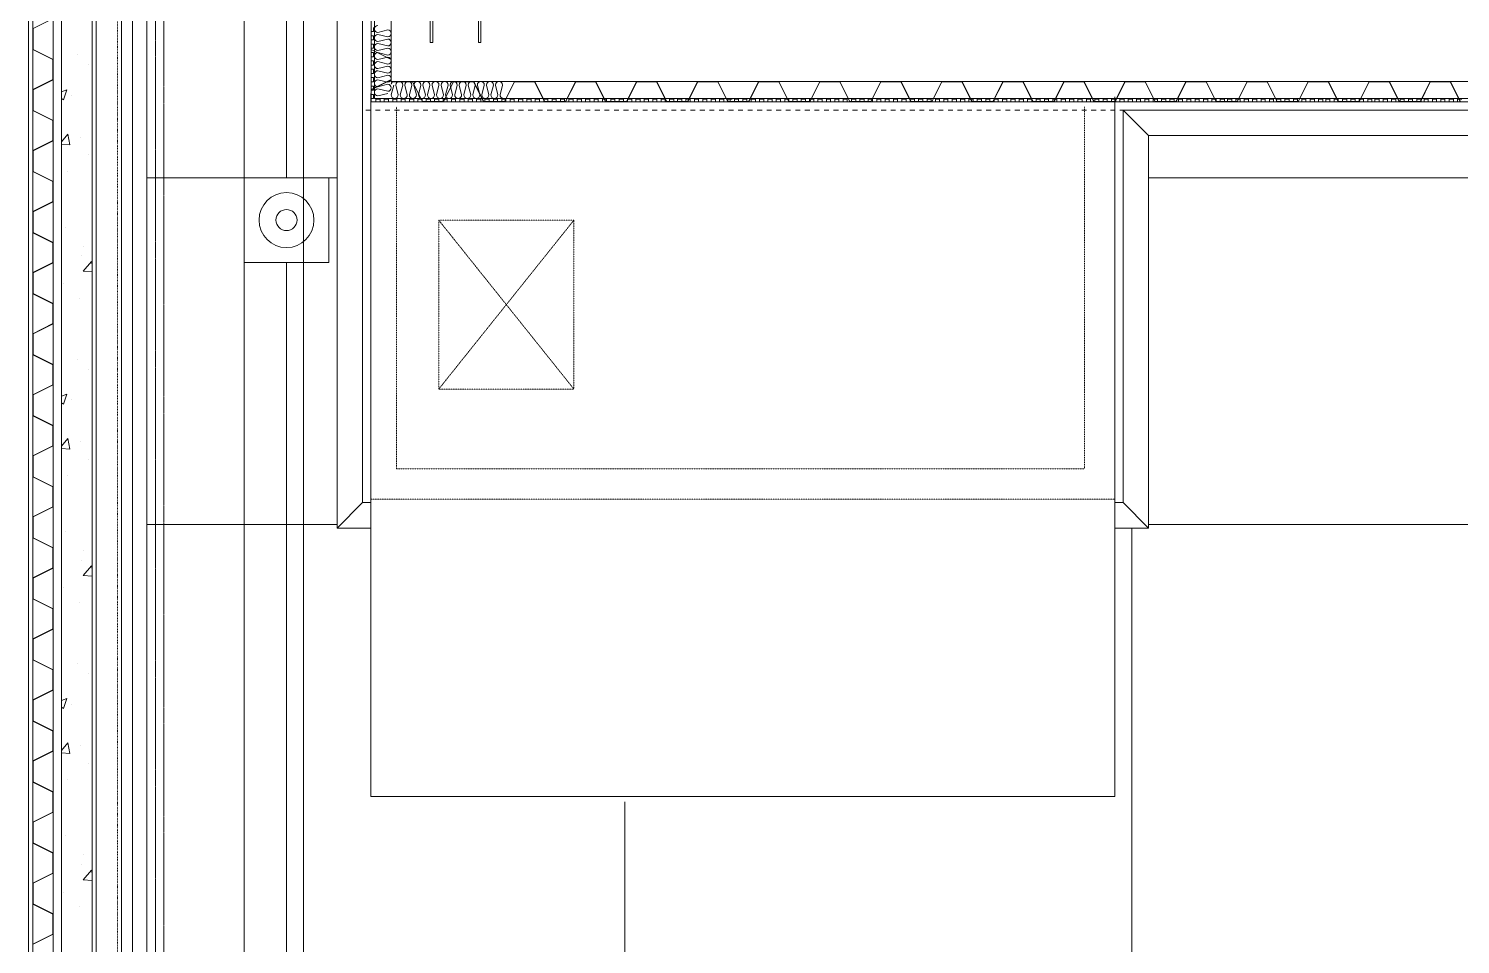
# Model space of a CAD drawing. Extents: x -32000 to 416743, y -254124 to 144214.
# Drawn here: x -525 to 7942, y 54516 to 59932 of the extents above; entities that cross this region are included whole.
import ezdxf

# ---------------------------------------------------------------- set-up
doc = ezdxf.new("R2010")
doc.units = 0
doc.header["$LTSCALE"] = 10
for name, pattern in [('H12PL4$0$JJP_三點線', [0.9, 0.3, -0.15, 0, -0.15, 0, -0.15, 0, -0.15]), ('XFM7P40ICA$0$H12PL4$0$CENTERK1', [0.0983, 0.0833, -0.005, 0.005, -0.005]), ('XFM7P40ICA$0$H12PL4$0$DOTK1', [0.01, 0.005, -0.005]), ('XFM7P40ICA$0$H12PL4$0$JJP_三點線', [0.9, 0.3, -0.15, 0, -0.15, 0, -0.15, 0, -0.15]), ('XFM7P40ICA$0$H12PL4$0$JJP_虛線(退縮線、投影線、地下室範圍、非屬本工程、圖面分區)', [0.45, 0.3, -0.15]), ('XFM7P40ICA$0$H12PL4$0$TAI_虛線', [5.644, 2.822, -2.822])]:
    doc.linetypes.add(name, pattern=pattern)
for name, color, linetype in [('H12PL4$0$A-WALL-EX', 252, 'Continuous'), ('H12PL4$0$S-GRID', 252, 'Continuous'), ('H12PL4$0$S-SLAB-SHOW', 252, 'Continuous'), ('XFM7P40ICA$0$H12PL4$0$A-CLNG', 252, 'Continuous'), ('XFM7P40ICA$0$H12PL4$0$A-WALL-EX', 252, 'Continuous'), ('XFM7P40ICA$0$H12PL4$0$Hattch', 252, 'Continuous'), ('XFM7P40ICA$0$H12PL4$0$L40_19_DRAN', 252, 'Continuous'), ('XFM7P40ICA$0$H12PL4$0$L40_19_GW', 252, 'Continuous'), ('XFM7P40ICA$0$H12PL4$0$L40_19_MEJI', 252, 'Continuous'), ('XFM7P40ICA$0$H12PL4$0$L40_19_SIAGE1', 252, 'Continuous'), ('XFM7P40ICA$0$H12PL4$0$L40_19_SIAGE2', 252, 'Continuous'), ('XFM7P40ICA$0$H12PL4$0$L40_19_SIAGE3', 252, 'Continuous'), ('XFM7P40ICA$0$H12PL4$0$L40_19_STEEL2', 252, 'Continuous'), ('XFM7P40ICA$0$H12PL4$0$L40_19_SUGATA2', 252, 'Continuous'), ('XFM7P40ICA$0$H12PL4$0$L40_19_SUGATA3', 252, 'Continuous'), ('XFM7P40ICA$0$H12PL4$0$L40_19_SUGATAD', 252, 'Continuous'), ('XFM7P40ICA$0$H12PL4$0$S-GRID', 252, 'Continuous')]:
    doc.layers.add(name, color=color, linetype=linetype)

# ---------------------------------------------------------------- blocks, each defined once
blk = doc.blocks.new('H12PL4')
at = {"layer": 'H12PL4$0$A-WALL-EX', "lineweight": 0, "flags": 128}
for points in [[(-525, -2675), (-525, 83025)], [(-500, 83000), (-500, -2650)], [(-380, -2530), (-380, 82880)], [(-330, 82830), (-330, -2480)], [(-150, -2300), (-150, 82650)], [(-125, -2275), (-125, 82625)], [(1500, 67500), (1500, 59500)], [(1620, 59620), (1620, 67380)], [(14140, 59620), (1620, 59620)], [(1500, 59500), (1620, 59500)], [(1620, 59500), (14140, 59500)]]:
    blk.add_lwpolyline(points, dxfattribs=at)
at = {"layer": 'H12PL4$0$S-GRID', "linetype": 'H12PL4$0$JJP_三點線', "lineweight": 0}
blk.add_line((0, 128250), (0, -28000), dxfattribs=at)
at = {"layer": 'H12PL4$0$S-SLAB-SHOW', "lineweight": 0}
for p, q in [((90, -2300), (90, 82649.8)), ((750, -2300), (750, 82649.8)), ((1100, -2300), (1100, 82649.8))]:
    blk.add_line(p, q, dxfattribs=at)
at = {"layer": 'H12PL4$0$S-SLAB-SHOW', "lineweight": 0, "flags": 128}
blk.add_lwpolyline([(-150, 82649.8), (-150, -2300)], dxfattribs=at)
blk = doc.blocks.new('XFM7P40ICA$0$H12PL4')
at = {"layer": 'XFM7P40ICA$0$H12PL4$0$A-CLNG', "linetype": 'XFM7P40ICA$0$H12PL4$0$TAI_虛線', "lineweight": 0, "flags": 128}
for points in [[(1450, 59450), (1450, 67550)], [(14310, 59450), (1450, 59450)]]:
    blk.add_lwpolyline(points, dxfattribs=at)
at = {"layer": 'XFM7P40ICA$0$H12PL4$0$A-WALL-EX', "lineweight": 0}
for p, q in [((90, -2300), (90, 82649.8)), ((750, -2300), (750, 82649.8)), ((1100, -2300), (1100, 82649.8))]:
    blk.add_line(p, q, dxfattribs=at)
at = {"layer": 'XFM7P40ICA$0$H12PL4$0$A-WALL-EX', "linetype": 'XFM7P40ICA$0$H12PL4$0$JJP_虛線(退縮線、投影線、地下室範圍、非屬本工程、圖面分區)', "lineweight": 0, "flags": 128}
for points in [[(-525, 83011), (-525, -2675)], [(-125, -2275), (-125, 82611.4)]]:
    blk.add_lwpolyline(points, dxfattribs=at)
at = {"layer": 'XFM7P40ICA$0$H12PL4$0$A-WALL-EX', "lineweight": 0, "flags": 128}
for points in [[(-500, 83000), (-500, -2650)], [(-380, -2530), (-380, 82880)], [(-330, 82830), (-330, -2480)], [(-150, -2300), (-150, 82650)], [(-150, 82649.8), (-150, -2300)], [(1500, 67500), (1500, 59500)], [(1620, 59620), (1620, 67380)], [(14140, 59620), (1620, 59620)], [(1500, 59500), (1620, 59500)], [(1620, 59500), (14140, 59500)]]:
    blk.add_lwpolyline(points, dxfattribs=at)
at = {"layer": 'XFM7P40ICA$0$H12PL4$0$Hattch', "lineweight": 0}
for p, q in [((-380, 59991.5), (-498.3, 59932.4)), ((-500, 59808.6), (-500, 59932.4)), ((-498.3, 59931.3), (-498.3, 59809.6)), ((1501.7, 59931.3), (1501.7, 59809.6)), ((-381.7, 59749.4), (-500, 59808.6)), ((-380, 59750.5), (-498.3, 59809.6)), ((1618.3, 59749.4), (1500, 59808.6)), ((1620, 59750.5), (1501.7, 59809.6)), ((-381.7, 59749.4), (-381.7, 59631.5)), ((-380, 59750.5), (-380, 59630.5)), ((-238.5, 59777), (-238.5, 59777)), ((-173, 59719.1), (-173, 59719.1)), ((1618.3, 59749.4), (1618.3, 59631.5)), ((-381.7, 59631.5), (-500, 59572.4)), ((-380, 59630.5), (-498.3, 59571.3)), ((1595.3, 59620), (1500, 59572.4)), ((1599, 59620), (1501.7, 59571.3)), ((1618.3, 59631.5), (1595.3, 59620)), ((1620, 59630.5), (1599, 59620)), ((1626, 59620), (1620, 59607.9)), ((1627.1, 59618.3), (1620, 59604.2)), ((1627.1, 59618.3), (1745, 59618.3)), ((1745, 59618.3), (1804.2, 59500)), ((1746, 59620), (1805.2, 59501.7)), ((1987.1, 59620), (1927.9, 59501.7)), ((1988.1, 59618.3), (1928.9, 59500)), ((1987.1, 59620), (2107.1, 59620)), ((1988.1, 59618.3), (2106, 59618.3)), ((2106, 59618.3), (2165.2, 59500)), ((2107.1, 59620), (2166.2, 59501.7)), ((2348.1, 59620), (2288.9, 59501.7)), ((2349.1, 59618.3), (2290, 59500)), ((2348.1, 59620), (2468.1, 59620)), ((2349.1, 59618.3), (2467.1, 59618.3)), ((2467.1, 59618.3), (2526.2, 59500)), ((2468.1, 59620), (2527.3, 59501.7)), ((2709.1, 59620), (2650, 59501.7)), ((2710.2, 59618.3), (2651, 59500)), ((2709.1, 59620), (2829.1, 59620)), ((2710.2, 59618.3), (2828.1, 59618.3)), ((2828.1, 59618.3), (2887.3, 59500)), ((2829.1, 59620), (2888.3, 59501.7)), ((3070.2, 59620), (3011, 59501.7)), ((3071.2, 59618.3), (3012.1, 59500)), ((3070.2, 59620), (3190.2, 59620)), ((3071.2, 59618.3), (3189.1, 59618.3)), ((3189.1, 59618.3), (3248.3, 59500)), ((3190.2, 59620), (3249.3, 59501.7)), ((3431.2, 59620), (3372.1, 59501.7)), ((3432.3, 59618.3), (3373.1, 59500)), ((3431.2, 59620), (3551.2, 59620)), ((3432.3, 59618.3), (3550.2, 59618.3)), ((3550.2, 59618.3), (3609.3, 59500)), ((3551.2, 59620), (3610.4, 59501.7)), ((3792.3, 59620), (3733.1, 59501.7)), ((3793.3, 59618.3), (3734.1, 59500)), ((3792.3, 59620), (3912.3, 59620)), ((3793.3, 59618.3), (3911.2, 59618.3)), ((3911.2, 59618.3), (3970.4, 59500)), ((3912.3, 59620), (3971.4, 59501.7)), ((4153.3, 59620), (4094.1, 59501.7)), ((4154.3, 59618.3), (4095.2, 59500)), ((4153.3, 59620), (4273.3, 59620)), ((4154.3, 59618.3), (4272.3, 59618.3)), ((4272.3, 59618.3), (4331.4, 59500)), ((4273.3, 59620), (4332.5, 59501.7)), ((4514.3, 59620), (4455.2, 59501.7)), ((4515.4, 59618.3), (4456.2, 59500)), ((4514.3, 59620), (4634.3, 59620)), ((4515.4, 59618.3), (4633.3, 59618.3)), ((4633.3, 59618.3), (4692.5, 59500)), ((4634.3, 59620), (4693.5, 59501.7)), ((4875.4, 59620), (4816.2, 59501.7)), ((4876.4, 59618.3), (4817.3, 59500)), ((4875.4, 59620), (4995.4, 59620)), ((4876.4, 59618.3), (4994.3, 59618.3)), ((4994.3, 59618.3), (5053.5, 59500)), ((4995.4, 59620), (5054.5, 59501.7)), ((5236.4, 59620), (5177.3, 59501.7)), ((5237.5, 59618.3), (5178.3, 59500)), ((5236.4, 59620), (5356.4, 59620)), ((5237.5, 59618.3), (5355.4, 59618.3)), ((5355.4, 59618.3), (5414.5, 59500)), ((5356.4, 59620), (5415.6, 59501.7)), ((5597.5, 59620), (5538.3, 59501.7)), ((5598.5, 59618.3), (5539.3, 59500)), ((5597.5, 59620), (5717.5, 59620)), ((5598.5, 59618.3), (5716.4, 59618.3)), ((5716.4, 59618.3), (5775.6, 59500)), ((5717.5, 59620), (5776.6, 59501.7)), ((5958.5, 59620), (5899.3, 59501.7)), ((5959.5, 59618.3), (5900.4, 59500)), ((5958.5, 59620), (6078.5, 59620)), ((5959.5, 59618.3), (6077.5, 59618.3)), ((6077.5, 59618.3), (6136.6, 59500)), ((6078.5, 59620), (6137.7, 59501.7)), ((6319.5, 59620), (6260.4, 59501.7)), ((6320.6, 59618.3), (6261.4, 59500)), ((6319.5, 59620), (6439.5, 59620)), ((6320.6, 59618.3), (6438.5, 59618.3)), ((6438.5, 59618.3), (6497.7, 59500)), ((6439.5, 59620), (6498.7, 59501.7)), ((6680.6, 59620), (6621.4, 59501.7)), ((6681.6, 59618.3), (6622.4, 59500)), ((6680.6, 59620), (6800.6, 59620)), ((6681.6, 59618.3), (6799.5, 59618.3)), ((6799.5, 59618.3), (6858.7, 59500)), ((6800.6, 59620), (6859.7, 59501.7)), ((7041.6, 59620), (6982.4, 59501.7)), ((7042.6, 59618.3), (6983.5, 59500)), ((7041.6, 59620), (7161.6, 59620)), ((7042.6, 59618.3), (7160.6, 59618.3)), ((7160.6, 59618.3), (7219.7, 59500)), ((7161.6, 59620), (7220.8, 59501.7)), ((7402.6, 59620), (7343.5, 59501.7)), ((7403.7, 59618.3), (7344.5, 59500)), ((7402.6, 59620), (7522.6, 59620)), ((7403.7, 59618.3), (7521.6, 59618.3)), ((7521.6, 59618.3), (7580.8, 59500)), ((7522.6, 59620), (7581.8, 59501.7)), ((7763.7, 59620), (7704.5, 59501.7)), ((7764.7, 59618.3), (7705.6, 59500)), ((7763.7, 59620), (7883.7, 59620)), ((7764.7, 59618.3), (7882.6, 59618.3)), ((7882.6, 59618.3), (7941.8, 59500)), ((7883.7, 59620), (7942.8, 59501.7)), ((-500, 59447.6), (-500, 59571.3)), ((-498.3, 59570.3), (-498.3, 59448.6)), ((-330, 59559), (-298.4, 59571.1)), ((-318.7, 59510.6), (-298.4, 59571)), ((-271.3, 59537.5), (-271.3, 59537.5)), ((1501.7, 59570.3), (1501.7, 59501.7)), ((-381.7, 59388.4), (-500, 59447.6)), ((-380, 59389.4), (-498.3, 59448.6)), ((-330, 59518.3), (-318.7, 59510.7)), ((1501.7, 59501.7), (1501.7, 59500)), ((1928.9, 59500), (1805.2, 59500)), ((1806.2, 59501.7), (1927.9, 59501.7)), ((2290, 59500), (2166.2, 59500)), ((2167.3, 59501.7), (2288.9, 59501.7)), ((2651, 59500), (2527.3, 59500)), ((2528.3, 59501.7), (2650, 59501.7)), ((3012.1, 59500), (2888.3, 59500)), ((2889.3, 59501.7), (3011, 59501.7)), ((3373.1, 59500), (3249.3, 59500)), ((3250.4, 59501.7), (3372.1, 59501.7)), ((3734.1, 59500), (3610.4, 59500)), ((3611.4, 59501.7), (3733.1, 59501.7)), ((4095.2, 59500), (3971.4, 59500)), ((3972.5, 59501.7), (4094.1, 59501.7)), ((4456.2, 59500), (4332.5, 59500)), ((4333.5, 59501.7), (4455.2, 59501.7)), ((4817.3, 59500), (4693.5, 59500)), ((4694.5, 59501.7), (4816.2, 59501.7)), ((5178.3, 59500), (5054.5, 59500)), ((5055.6, 59501.7), (5177.3, 59501.7)), ((5539.3, 59500), (5415.6, 59500)), ((5416.6, 59501.7), (5538.3, 59501.7)), ((5900.4, 59500), (5776.6, 59500)), ((5777.7, 59501.7), (5899.3, 59501.7)), ((6261.4, 59500), (6137.7, 59500)), ((6138.7, 59501.7), (6260.4, 59501.7)), ((6622.4, 59500), (6498.7, 59500)), ((6499.7, 59501.7), (6621.4, 59501.7)), ((6983.5, 59500), (6859.7, 59500)), ((6860.8, 59501.7), (6982.4, 59501.7)), ((7344.5, 59500), (7220.8, 59500)), ((7221.8, 59501.7), (7343.5, 59501.7)), ((7705.6, 59500), (7581.8, 59500)), ((7582.8, 59501.7), (7704.5, 59501.7)), ((-381.7, 59388.4), (-381.7, 59270.5)), ((-380, 59389.4), (-380, 59269.4)), ((-330, 59263.2), (-292.6, 59307.7)), ((-281, 59244.9), (-292.5, 59307.6)), ((-216.7, 59290.3), (-216.7, 59290.3)), ((-381.7, 59270.5), (-500, 59211.3)), ((-500, 59086.5), (-500, 59210.3)), ((-380, 59269.4), (-498.3, 59210.3)), ((-498.3, 59209.2), (-498.3, 59087.6)), ((-330, 59249.3), (-281, 59245)), ((-170.1, 59185.3), (-170, 59185.3)), ((-381.7, 59027.4), (-500, 59086.5)), ((-380, 59028.4), (-498.3, 59087.6)), ((-381.7, 59027.4), (-381.7, 58909.4)), ((-380, 59028.4), (-380, 58908.4)), ((-296.1, 59090.2), (-296, 59090.2)), ((-381.7, 58909.4), (-500, 58850.3)), ((-500, 58725.5), (-500, 58849.2)), ((-380, 58908.4), (-498.3, 58849.2)), ((-498.3, 58848.2), (-498.3, 58726.5)), ((-381.7, 58666.3), (-500, 58725.5)), ((-380, 58667.4), (-498.3, 58726.5)), ((-308.2, 58757.3), (-308.2, 58757.3)), ((-381.7, 58666.3), (-381.7, 58548.4)), ((-380, 58667.4), (-380, 58547.4)), ((-200.6, 58645), (-200.6, 58645)), ((-381.7, 58548.4), (-500, 58489.2)), ((-380, 58547.4), (-498.3, 58488.2)), ((-211.3, 58588.7), (-211.3, 58588.7)), ((-202.1, 58498.1), (-153.9, 58555.5)), ((-150, 58534.9), (-153.8, 58555.4)), ((-500, 58364.4), (-500, 58488.2)), ((-498.3, 58487.2), (-498.3, 58365.5)), ((-202.1, 58498.1), (-150, 58493.5)), ((-381.7, 58305.3), (-500, 58364.4)), ((-380, 58306.3), (-498.3, 58365.5)), ((-320.4, 58424.4), (-320.4, 58424.4)), ((-381.7, 58305.3), (-381.7, 58187.4)), ((-380, 58306.3), (-380, 58186.3)), ((-225.8, 58338.4), (-225.7, 58338.4)), ((-381.7, 58187.4), (-500, 58128.2)), ((-380, 58186.3), (-498.3, 58127.2)), ((-500, 58003.4), (-500, 58127.2)), ((-498.3, 58126.1), (-498.3, 58004.4)), ((-381.7, 57944.2), (-500, 58003.4)), ((-380, 57945.3), (-498.3, 58004.4)), ((-381.7, 57944.2), (-381.7, 57826.3)), ((-380, 57945.3), (-380, 57825.3)), ((-238.5, 57977), (-238.5, 57977)), ((-173, 57919.1), (-173, 57919.1)), ((-381.7, 57826.3), (-500, 57767.2)), ((-500, 57642.4), (-500, 57766.1)), ((-380, 57825.3), (-498.3, 57766.1)), ((-498.3, 57765.1), (-498.3, 57643.4)), ((-330, 57759), (-298.4, 57771.1)), ((-318.7, 57710.6), (-298.4, 57771)), ((-330, 57718.3), (-318.7, 57710.7)), ((-271.3, 57737.5), (-271.3, 57737.5)), ((-381.7, 57583.2), (-500, 57642.4)), ((-380, 57584.2), (-498.3, 57643.4)), ((-381.7, 57583.2), (-381.7, 57465.3)), ((-380, 57584.2), (-380, 57464.2)), ((-330, 57463.2), (-292.6, 57507.7)), ((-281, 57444.9), (-292.5, 57507.6)), ((-381.7, 57465.3), (-500, 57406.1)), ((-380, 57464.2), (-498.3, 57405.1)), ((-330, 57449.3), (-281, 57445)), ((-216.7, 57490.3), (-216.7, 57490.3)), ((-500, 57281.3), (-500, 57405.1)), ((-498.3, 57404.1), (-498.3, 57282.4)), ((-170.1, 57385.3), (-170, 57385.3)), ((-381.7, 57222.2), (-500, 57281.3)), ((-380, 57223.2), (-498.3, 57282.4)), ((-296.1, 57290.2), (-296, 57290.2)), ((-381.7, 57222.2), (-381.7, 57104.2)), ((-380, 57223.2), (-380, 57103.2)), ((-381.7, 57104.2), (-500, 57045.1)), ((-380, 57103.2), (-498.3, 57044.1)), ((-500, 56920.3), (-500, 57044.1)), ((-498.3, 57043), (-498.3, 56921.3)), ((-381.7, 56861.1), (-500, 56920.3)), ((-380, 56862.2), (-498.3, 56921.3)), ((-308.2, 56957.3), (-308.2, 56957.3)), ((-381.7, 56861.1), (-381.7, 56743.2)), ((-380, 56862.2), (-380, 56742.2)), ((-200.6, 56845), (-200.6, 56845)), ((-381.7, 56743.2), (-500, 56684.1)), ((-380, 56742.2), (-498.3, 56683)), ((-211.3, 56788.7), (-211.3, 56788.7)), ((-202.1, 56698.1), (-153.9, 56755.5)), ((-150, 56734.9), (-153.8, 56755.4)), ((-500, 56559.3), (-500, 56683)), ((-498.3, 56682), (-498.3, 56560.3)), ((-202.1, 56698.1), (-150, 56693.5)), ((-320.4, 56624.4), (-320.4, 56624.4)), ((-381.7, 56500.1), (-500, 56559.3)), ((-380, 56501.1), (-498.3, 56560.3)), ((-381.7, 56500.1), (-381.7, 56382.2)), ((-380, 56501.1), (-380, 56381.1)), ((-225.8, 56538.4), (-225.7, 56538.4)), ((-381.7, 56382.2), (-500, 56323)), ((-500, 56198.2), (-500, 56322)), ((-380, 56381.1), (-498.3, 56322)), ((-498.3, 56320.9), (-498.3, 56199.3)), ((-381.7, 56139.1), (-500, 56198.2)), ((-380, 56140.1), (-498.3, 56199.3)), ((-381.7, 56139.1), (-381.7, 56021.1)), ((-380, 56140.1), (-380, 56020.1)), ((-238.5, 56177), (-238.5, 56177)), ((-173, 56119.1), (-173, 56119.1)), ((-381.7, 56021.1), (-500, 55962)), ((-380, 56020.1), (-498.3, 55960.9)), ((-330, 55959), (-298.4, 55971.1)), ((-318.7, 55910.6), (-298.4, 55971)), ((-500, 55837.2), (-500, 55960.9)), ((-498.3, 55959.9), (-498.3, 55838.2)), ((-330, 55918.3), (-318.7, 55910.7)), ((-271.3, 55937.5), (-271.3, 55937.5)), ((-381.7, 55778), (-500, 55837.2)), ((-380, 55779.1), (-498.3, 55838.2)), ((-381.7, 55778), (-381.7, 55660.1)), ((-380, 55779.1), (-380, 55659.1)), ((-381.7, 55660.1), (-500, 55600.9)), ((-380, 55659.1), (-498.3, 55599.9)), ((-330, 55663.2), (-292.6, 55707.7)), ((-330, 55649.3), (-281, 55645)), ((-281, 55644.9), (-292.5, 55707.6)), ((-216.7, 55690.3), (-216.7, 55690.3)), ((-500, 55476.1), (-500, 55599.9)), ((-498.3, 55598.9), (-498.3, 55477.2)), ((-170.1, 55585.3), (-170, 55585.3)), ((-381.7, 55417), (-500, 55476.1)), ((-380, 55418), (-498.3, 55477.2)), ((-296.1, 55490.2), (-296, 55490.2)), ((-381.7, 55417), (-381.7, 55299.1)), ((-380, 55418), (-380, 55298)), ((-381.7, 55299.1), (-500, 55239.9)), ((-380, 55298), (-498.3, 55238.9)), ((-500, 55115.1), (-500, 55238.9)), ((-498.3, 55237.8), (-498.3, 55116.1)), ((-308.2, 55157.3), (-308.2, 55157.3)), ((-381.7, 55055.9), (-500, 55115.1)), ((-380, 55057), (-498.3, 55116.1)), ((-381.7, 55055.9), (-381.7, 54938)), ((-380, 55057), (-380, 54937)), ((-200.6, 55045), (-200.6, 55045)), ((-211.3, 54988.7), (-211.3, 54988.7)), ((-202.1, 54898.1), (-153.9, 54955.5)), ((-150, 54934.9), (-153.8, 54955.4)), ((-381.7, 54938), (-500, 54878.9)), ((-500, 54754.1), (-500, 54877.8)), ((-380, 54937), (-498.3, 54877.8)), ((-498.3, 54876.8), (-498.3, 54755.1)), ((-202.1, 54898.1), (-150, 54893.5)), ((-320.4, 54824.4), (-320.4, 54824.4)), ((-381.7, 54694.9), (-500, 54754.1)), ((-380, 54695.9), (-498.3, 54755.1)), ((-225.8, 54738.4), (-225.7, 54738.4)), ((-381.7, 54694.9), (-381.7, 54577)), ((-380, 54695.9), (-380, 54575.9)), ((-381.7, 54577), (-500, 54517.8)), ((-380, 54575.9), (-498.3, 54516.8)), ((-500, 54393), (-500, 54516.8))]:
    blk.add_line(p, q, dxfattribs=at)
at = {"layer": 'XFM7P40ICA$0$H12PL4$0$L40_19_DRAN', "lineweight": 0}
for radius in [162.5, 62.5]:
    blk.add_circle((1000, 58800), radius, dxfattribs=at)
at = {"layer": 'XFM7P40ICA$0$H12PL4$0$L40_19_GW', "lineweight": 0, "flags": 128}
for points in [[(1540.1, 59951.4, 1), (1540.1, 59910.2), (1598.9, 59924.6, -1), (1598.9, 59883.4), (1540.1, 59897.8, 1), (1540.1, 59856.6), (1598.9, 59871, -1), (1598.9, 59829.8), (1540.1, 59844.2, 1), (1540.1, 59803), (1598.9, 59817.4, -1), (1598.9, 59776.2), (1540.1, 59790.6, 1), (1540.1, 59749.4), (1598.9, 59763.8, -1), (1598.9, 59722.6), (1540.1, 59737, 1), (1540.1, 59695.8), (1598.9, 59710.2, -1), (1598.9, 59669), (1540.1, 59683.4, 1), (1540.1, 59642.2), (1598.9, 59656.6, -1), (1598.9, 59615.4), (1540.1, 59629.8, 1), (1540.1, 59588.6), (1598.9, 59603, -1), (1598.9, 59561.8), (1540.1, 59576.2, 1), (1540.1, 59535), (1598.9, 59549.4)], [(1633.9, 59598.9), (1619.5, 59540.1, 1), (1660.7, 59540.1), (1646.3, 59598.9, -1), (1687.5, 59598.9), (1673.1, 59540.1, 1), (1714.3, 59540.1), (1699.9, 59598.9, -1), (1741.1, 59598.9), (1726.7, 59540.1, 1), (1767.9, 59540.1), (1753.5, 59598.9, -1), (1794.7, 59598.9), (1780.3, 59540.1, 1), (1821.5, 59540.1), (1807.1, 59598.9, -1), (1848.3, 59598.9), (1833.9, 59540.1, 1), (1875.1, 59540.1), (1860.7, 59598.9, -1), (1901.9, 59598.9), (1887.5, 59540.1, 1), (1928.7, 59540.1), (1914.3, 59598.9, -1), (1955.5, 59598.9), (1941.1, 59540.1, 1), (1982.3, 59540.1), (1967.9, 59598.9, -1), (2009.1, 59598.9), (1994.7, 59540.1, 1), (2035.9, 59540.1), (2021.5, 59598.9, -1), (2062.7, 59598.9), (2048.3, 59540.1, 1), (2089.5, 59540.1), (2075.1, 59598.9, -1), (2116.3, 59598.9), (2101.9, 59540.1, 1), (2143.1, 59540.1), (2128.7, 59598.9, -1), (2169.9, 59598.9), (2155.5, 59540.1, 1), (2196.7, 59540.1), (2182.3, 59598.9, -1), (2223.5, 59598.9), (2209.1, 59540.1, 1), (2250.3, 59540.1), (2235.9, 59598.9, -1), (2277.1, 59598.9), (2262.7, 59540.1, 0.367658), (2280, 59519.8)]]:
    blk.add_lwpolyline(points, format="xyb", dxfattribs=at)
at = {"layer": 'XFM7P40ICA$0$H12PL4$0$L40_19_MEJI', "lineweight": 0}
for p, q in [((750, 45000), (750, 81550)), ((1000, 59050), (1000, 74500)), ((175, 59050), (1300, 59050)), ((17300, 59050), (6098.8, 59050)), ((1000, 45000), (1000, 58550)), ((1300, 57000), (175, 57000)), ((8670, 57000), (6098.8, 57000)), ((6000, 56978.8), (6000, 51550)), ((3000, 55360), (3000, 54350))]:
    blk.add_line(p, q, dxfattribs=at)
at = {"layer": 'XFM7P40ICA$0$H12PL4$0$L40_19_MEJI', "lineweight": 0, "flags": 128}
blk.add_lwpolyline([(1250, 59050), (750, 59050), (750, 58550), (1250, 58550)], close=True, dxfattribs=at)
at = {"layer": 'XFM7P40ICA$0$H12PL4$0$L40_19_SIAGE1', "lineweight": 0, "flags": 128}
blk.add_lwpolyline([(1549.6, 59498.8), (1498.8, 59498.8), (1498.8, 59549.6)], dxfattribs=at)
blk.add_lwpolyline([(1549.6, 59498.8), (1498.8, 59498.8), (1498.8, 59549.6)], dxfattribs=at)
at = {"layer": 'XFM7P40ICA$0$H12PL4$0$L40_19_SIAGE2', "lineweight": 0, "flags": 128}
for points in [[(1500, 59500), (1500, 59518.4), (1514.5, 59518.4), (1514.5, 59543.2), (1500, 59543.2), (1500, 59568), (1514.5, 59568), (1514.5, 59592.8), (1500, 59592.8), (1500, 59617.6), (1514.5, 59617.6), (1514.5, 59642.4), (1500, 59642.4), (1500, 59667.2), (1514.5, 59667.2), (1514.5, 59692), (1500, 59692), (1500, 59716.8), (1514.5, 59716.8), (1514.5, 59741.6), (1500, 59741.6), (1500, 59766.4), (1514.5, 59766.4), (1514.5, 59791.2), (1500, 59791.2), (1500, 59816), (1514.5, 59816), (1514.5, 59840.8), (1500, 59840.8), (1500, 59865.6), (1514.5, 59865.6), (1514.5, 59890.4), (1500, 59890.4), (1500, 59915.2), (1514.5, 59915.2), (1514.5, 59940)], [(1553.8, 59514.5), (1529, 59514.5), (1529, 59500), (1504.2, 59500)], [(1553.8, 59514.5), (1553.8, 59500), (1578.6, 59500), (1578.6, 59514.5), (1603.4, 59514.5), (1603.4, 59500), (1628.2, 59500), (1628.2, 59514.5), (1653, 59514.5), (1653, 59500), (1677.8, 59500), (1677.8, 59514.5), (1702.6, 59514.5), (1702.6, 59500), (1727.4, 59500), (1727.4, 59514.5), (1752.2, 59514.5), (1752.2, 59500), (1777, 59500), (1777, 59514.5), (1801.8, 59514.5), (1801.8, 59500), (1826.6, 59500), (1826.6, 59514.5), (1851.4, 59514.5), (1851.4, 59500), (1876.2, 59500), (1876.2, 59514.5), (1901, 59514.5), (1901, 59500), (1925.8, 59500), (1925.8, 59514.5), (1950.6, 59514.5), (1950.6, 59500), (1975.4, 59500), (1975.4, 59514.5), (2000.2, 59514.5), (2000.2, 59500), (2025, 59500), (2025, 59514.5), (2049.8, 59514.5), (2049.8, 59500), (2074.6, 59500), (2074.6, 59514.5), (2099.4, 59514.5), (2099.4, 59500), (2124.2, 59500), (2124.2, 59514.5), (2149, 59514.5), (2149, 59500), (2173.8, 59500), (2173.8, 59514.5), (2198.6, 59514.5), (2198.6, 59500), (2223.4, 59500), (2223.4, 59514.5), (2248.2, 59514.5), (2248.2, 59500), (2273, 59500), (2273, 59514.5), (2297.8, 59514.5), (2297.8, 59500), (2322.6, 59500), (2322.6, 59514.5), (2347.4, 59514.5), (2347.4, 59500), (2372.2, 59500), (2372.2, 59514.5), (2397, 59514.5), (2397, 59500), (2421.8, 59500), (2421.8, 59514.5), (2446.6, 59514.5), (2446.6, 59500), (2471.4, 59500), (2471.4, 59514.5), (2496.2, 59514.5), (2496.2, 59500), (2521, 59500), (2521, 59514.5), (2545.8, 59514.5), (2545.8, 59500), (2570.6, 59500), (2570.6, 59514.5), (2595.4, 59514.5), (2595.4, 59500), (2620.2, 59500), (2620.2, 59514.5), (2645, 59514.5), (2645, 59500), (2669.8, 59500), (2669.8, 59514.5), (2694.6, 59514.5), (2694.6, 59500), (2719.4, 59500), (2719.4, 59514.5), (2744.2, 59514.5), (2744.2, 59500), (2769, 59500), (2769, 59514.5), (2793.8, 59514.5), (2793.8, 59500), (2818.6, 59500), (2818.6, 59514.5), (2843.4, 59514.5), (2843.4, 59500), (2868.2, 59500), (2868.2, 59514.5), (2893, 59514.5), (2893, 59500), (2917.8, 59500), (2917.8, 59514.5), (2942.6, 59514.5), (2942.6, 59500), (2967.4, 59500), (2967.4, 59514.5), (2992.2, 59514.5), (2992.2, 59500), (3017, 59500), (3017, 59514.5), (3041.8, 59514.5), (3041.8, 59500), (3066.6, 59500), (3066.6, 59514.5), (3091.4, 59514.5), (3091.4, 59500), (3116.2, 59500), (3116.2, 59514.5), (3141, 59514.5), (3141, 59500), (3165.8, 59500), (3165.8, 59514.5), (3190.6, 59514.5), (3190.6, 59500), (3215.4, 59500), (3215.4, 59514.5), (3240.2, 59514.5), (3240.2, 59500), (3265, 59500), (3265, 59514.5), (3289.8, 59514.5), (3289.8, 59500), (3313, 59500), (3313, 59514.5), (3337.8, 59514.5), (3337.8, 59500), (3362.6, 59500), (3362.6, 59514.5), (3387.4, 59514.5), (3387.4, 59500), (3412.2, 59500), (3412.2, 59514.5), (3437, 59514.5), (3437, 59500), (3461.8, 59500), (3461.8, 59514.5), (3486.6, 59514.5), (3486.6, 59500), (3511.4, 59500), (3511.4, 59514.5), (3536.2, 59514.5), (3536.2, 59500), (3561, 59500), (3561, 59514.5), (3585.8, 59514.5), (3585.8, 59500), (3610.6, 59500), (3610.6, 59514.5), (3635.4, 59514.5)], [(6398.4, 59514.5), (6373.6, 59514.5), (6373.6, 59500), (6348.8, 59500), (6348.8, 59514.5), (6324, 59514.5), (6324, 59500), (6299.2, 59500), (6299.2, 59514.5), (6274.4, 59514.5), (6274.4, 59500), (6249.6, 59500), (6249.6, 59514.5), (6224.8, 59514.5), (6224.8, 59500), (6200, 59500), (6200, 59514.5), (6175.2, 59514.5), (6175.2, 59500), (6150.4, 59500), (6150.4, 59514.5), (6125.6, 59514.5), (6125.6, 59500), (6100.8, 59500), (6100.8, 59514.5), (6076, 59514.5), (6076, 59500), (6051.2, 59500), (6051.2, 59514.5), (6026.4, 59514.5), (6026.4, 59500), (6003.2, 59500), (6003.2, 59514.5), (5978.4, 59514.5), (5978.4, 59500), (5953.6, 59500), (5953.6, 59514.5), (5928.8, 59514.5), (5928.8, 59500), (5904, 59500), (5904, 59514.5), (5879.2, 59514.5), (5879.2, 59500), (5854.4, 59500), (5854.4, 59514.5), (5829.6, 59514.5), (5829.6, 59500), (5804.8, 59500), (5804.8, 59514.5), (5780, 59514.5), (5780, 59500), (5755.2, 59500), (5755.2, 59514.5), (5730.4, 59514.5), (5730.4, 59500), (5705.6, 59500), (5705.6, 59514.5), (5680.8, 59514.5), (5680.8, 59500), (5656, 59500), (5656, 59514.5), (5631.2, 59514.5), (5631.2, 59500), (5606.4, 59500), (5606.4, 59514.5), (5581.6, 59514.5), (5581.6, 59500), (5556.8, 59500), (5556.8, 59514.5), (5532, 59514.5), (5532, 59500), (5507.2, 59500), (5507.2, 59514.5), (5482.4, 59514.5), (5482.4, 59500), (5457.6, 59500), (5457.6, 59514.5), (5432.8, 59514.5), (5432.8, 59500), (5408, 59500), (5408, 59514.5), (5383.2, 59514.5), (5383.2, 59500), (5358.4, 59500), (5358.4, 59514.5), (5333.6, 59514.5), (5333.6, 59500), (5308.8, 59500), (5308.8, 59514.5), (5284, 59514.5), (5284, 59500), (5259.2, 59500), (5259.2, 59514.5), (5234.4, 59514.5), (5234.4, 59500), (5209.6, 59500), (5209.6, 59514.5), (5184.8, 59514.5), (5184.8, 59500), (5160, 59500), (5160, 59514.5), (5135.2, 59514.5), (5135.2, 59500), (5110.4, 59500), (5110.4, 59514.5), (5085.6, 59514.5), (5085.6, 59500), (5060.8, 59500), (5060.8, 59514.5), (5036, 59514.5), (5036, 59500), (5011.2, 59500), (5011.2, 59514.5), (4986.4, 59514.5), (4986.4, 59500), (4961.6, 59500), (4961.6, 59514.5), (4936.8, 59514.5), (4936.8, 59500), (4912, 59500), (4912, 59514.5), (4887.2, 59514.5), (4887.2, 59500), (4862.4, 59500), (4862.4, 59514.5), (4837.6, 59514.5), (4837.6, 59500), (4812.8, 59500), (4812.8, 59514.5), (4788, 59514.5), (4788, 59500), (4763.2, 59500), (4763.2, 59514.5), (4738.4, 59514.5), (4738.4, 59500), (4713.6, 59500), (4713.6, 59514.5), (4688.8, 59514.5), (4688.8, 59500), (4664, 59500), (4664, 59514.5), (4639.2, 59514.5), (4639.2, 59500), (4614.4, 59500), (4614.4, 59514.5), (4589.6, 59514.5), (4589.6, 59500), (4564.8, 59500), (4564.8, 59514.5), (4540, 59514.5), (4540, 59500), (4515.2, 59500), (4515.2, 59514.5), (4490.4, 59514.5), (4490.4, 59500), (4465.6, 59500), (4465.6, 59514.5), (4440.8, 59514.5), (4440.8, 59500), (4416, 59500), (4416, 59514.5), (4391.2, 59514.5), (4391.2, 59500), (4366.4, 59500), (4366.4, 59514.5), (4341.6, 59514.5), (4341.6, 59500), (4316.8, 59500), (4316.8, 59514.5), (4292, 59514.5), (4292, 59500), (4267.2, 59500), (4267.2, 59514.5), (4242.4, 59514.5), (4242.4, 59500), (4217.6, 59500), (4217.6, 59514.5), (4192.8, 59514.5), (4192.8, 59500), (4168, 59500), (4168, 59514.5), (4143.2, 59514.5), (4143.2, 59500), (4118.4, 59500), (4118.4, 59514.5), (4093.6, 59514.5), (4093.6, 59500), (4068.8, 59500), (4068.8, 59514.5), (4044, 59514.5), (4044, 59500), (4019.2, 59500), (4019.2, 59514.5), (3994.4, 59514.5), (3994.4, 59500), (3971.2, 59500), (3971.2, 59514.5), (3946.4, 59514.5), (3946.4, 59500), (3921.6, 59500), (3921.6, 59514.5), (3896.8, 59514.5), (3896.8, 59500), (3872, 59500), (3872, 59514.5), (3847.2, 59514.5), (3847.2, 59500), (3822.4, 59500), (3822.4, 59514.5), (3797.6, 59514.5), (3797.6, 59500), (3772.8, 59500), (3772.8, 59514.5), (3748, 59514.5), (3748, 59500), (3723.2, 59500), (3723.2, 59514.5), (3698.4, 59514.5), (3698.4, 59500), (3673.6, 59500), (3673.6, 59514.5), (3648.8, 59514.5), (3648.8, 59500), (3624, 59500), (3624, 59514.5)], [(7950.6, 59514.5), (7925.8, 59514.5), (7925.8, 59500), (7901, 59500), (7901, 59514.5), (7876.2, 59514.5), (7876.2, 59500), (7851.4, 59500), (7851.4, 59514.5), (7826.6, 59514.5), (7826.6, 59500), (7801.8, 59500), (7801.8, 59514.5), (7777, 59514.5), (7777, 59500), (7752.2, 59500), (7752.2, 59514.5), (7727.4, 59514.5), (7727.4, 59500), (7709.6, 59500), (7709.6, 59514.5), (7684.8, 59514.5), (7684.8, 59500), (7660, 59500), (7660, 59514.5), (7635.2, 59514.5), (7635.2, 59500), (7610.4, 59500), (7610.4, 59514.5), (7585.6, 59514.5), (7585.6, 59500), (7560.8, 59500), (7560.8, 59514.5), (7536, 59514.5), (7536, 59500), (7511.2, 59500), (7511.2, 59514.5), (7486.4, 59514.5), (7486.4, 59500), (7461.6, 59500), (7461.6, 59514.5), (7436.8, 59514.5), (7436.8, 59500), (7419, 59500), (7419, 59514.5), (7394.2, 59514.5), (7394.2, 59500), (7369.4, 59500), (7369.4, 59514.5), (7344.6, 59514.5), (7344.6, 59500), (7319.8, 59500), (7319.8, 59514.5), (7295, 59514.5), (7295, 59500), (7270.2, 59500), (7270.2, 59514.5), (7245.4, 59514.5), (7245.4, 59500), (7220.6, 59500), (7220.6, 59514.5), (7195.8, 59514.5), (7195.8, 59500), (7171, 59500), (7171, 59514.5), (7146.2, 59514.5), (7146.2, 59500), (7128.4, 59500), (7128.4, 59514.5), (7103.6, 59514.5), (7103.6, 59500), (7078.8, 59500), (7078.8, 59514.5), (7054, 59514.5), (7054, 59500), (7029.2, 59500), (7029.2, 59514.5), (7004.4, 59514.5), (7004.4, 59500), (6979.6, 59500), (6979.6, 59514.5), (6954.8, 59514.5), (6954.8, 59500), (6930, 59500), (6930, 59514.5), (6905.2, 59514.5), (6905.2, 59500), (6880.4, 59500), (6880.4, 59514.5), (6855.6, 59514.5), (6855.6, 59500), (6837.8, 59500), (6837.8, 59514.5), (6813, 59514.5), (6813, 59500), (6788.2, 59500), (6788.2, 59514.5), (6763.4, 59514.5), (6763.4, 59500), (6738.6, 59500), (6738.6, 59514.5), (6713.8, 59514.5), (6713.8, 59500), (6689, 59500), (6689, 59514.5), (6664.2, 59514.5), (6664.2, 59500), (6639.4, 59500), (6639.4, 59514.5), (6614.6, 59514.5), (6614.6, 59500), (6589.8, 59500), (6589.8, 59514.5), (6565, 59514.5), (6565, 59500), (6547.2, 59500), (6547.2, 59514.5), (6522.4, 59514.5), (6522.4, 59500), (6497.6, 59500), (6497.6, 59514.5), (6472.8, 59514.5), (6472.8, 59500), (6448, 59500), (6448, 59514.5), (6423.2, 59514.5), (6423.2, 59500), (6398.4, 59500), (6398.4, 59514.5)]]:
    blk.add_lwpolyline(points, dxfattribs=at)
at = {"layer": 'XFM7P40ICA$0$H12PL4$0$L40_19_SIAGE3', "lineweight": 0}
for p, q in [((1519.5, 59519.5), (1519.5, 67480.5)), ((1619.5, 59619.5), (1619.5, 67380.5)), ((1619.5, 59619.5), (14140.5, 59619.5)), ((1519.5, 59519.5), (14240.5, 59519.5))]:
    blk.add_line(p, q, dxfattribs=at)
at = {"layer": 'XFM7P40ICA$0$H12PL4$0$L40_19_STEEL2', "lineweight": 0, "flags": 128}
blk.add_lwpolyline([(1850, 59850), (1850, 60150), (1865, 60150), (1865, 60018, 0.414214), (1878, 60005), (2122, 60005, 0.414214), (2135, 60018), (2135, 60150), (2150, 60150), (2150, 59850), (2135, 59850), (2135, 59982, 0.414214), (2122, 59995), (1878, 59995, 0.414214), (1865, 59982), (1865, 59850)], format="xyb", close=True, dxfattribs=at)
at = {"layer": 'XFM7P40ICA$0$H12PL4$0$L40_19_SUGATA2', "lineweight": 0}
for p, q in [((-525, 83025), (-525, -2675)), ((1498.8, 55390), (1498.8, 59528.8)), ((5898.8, 55390), (5898.8, 59528.8)), ((1500, 59500), (1500, 59498.8)), ((5898.8, 55390), (1498.8, 55390))]:
    blk.add_line(p, q, dxfattribs=at)
at = {"layer": 'XFM7P40ICA$0$H12PL4$0$L40_19_SUGATA3', "lineweight": 0}
for p, q in [((25, -2125), (25, 82475)), ((175, -1975), (175, 82325)), ((1300, 67700), (1300, 56978.8)), ((1450, 67550), (1450, 57128.8)), ((5948.8, 59450), (6098.8, 59300)), ((14310, 59450), (5948.8, 59450)), ((5948.8, 57128.8), (5948.8, 59450)), ((6098.8, 59300), (14460, 59300)), ((6098.8, 56978.8), (6098.8, 59300)), ((1300, 56978.8), (1450, 57128.8)), ((1450, 57128.8), (1498.8, 57128.8)), ((5898.8, 57128.8), (5948.8, 57128.8)), ((5948.8, 57128.8), (6098.8, 56978.8)), ((1498.8, 56978.8), (1300, 56978.8)), ((6098.8, 56978.8), (5898.8, 56978.8))]:
    blk.add_line(p, q, dxfattribs=at)
at = {"layer": 'XFM7P40ICA$0$H12PL4$0$L40_19_SUGATA3', "linetype": 'XFM7P40ICA$0$H12PL4$0$CENTERK1', "lineweight": 0}
for p, q in [((225, -1925), (225, 82275)), ((275, -1875), (275, 82225))]:
    blk.add_line(p, q, dxfattribs=at)
at = {"layer": 'XFM7P40ICA$0$H12PL4$0$L40_19_SUGATAD', "linetype": 'XFM7P40ICA$0$H12PL4$0$DOTK1', "lineweight": 0}
for p, q in [((1650, 59470), (1650, 57328.8)), ((5718.8, 57328.8), (5718.8, 59470)), ((5898.8, 57148.8), (5898.8, 59470)), ((1900, 58800), (2700, 57800)), ((2700, 58800), (1900, 57800)), ((5718.8, 57328.8), (1650, 57328.8)), ((5898.8, 57148.8), (1498.8, 57148.8))]:
    blk.add_line(p, q, dxfattribs=at)
at = {"layer": 'XFM7P40ICA$0$H12PL4$0$L40_19_SUGATAD', "linetype": 'XFM7P40ICA$0$H12PL4$0$DOTK1', "lineweight": 0, "flags": 128}
blk.add_lwpolyline([(1900, 57800), (2700, 57800), (2700, 58800), (1900, 58800)], close=True, dxfattribs=at)
at = {"layer": 'XFM7P40ICA$0$H12PL4$0$S-GRID', "linetype": 'XFM7P40ICA$0$H12PL4$0$JJP_三點線', "lineweight": 0}
blk.add_line((0, 128250), (0, -28000), dxfattribs=at)
blk = doc.blocks.new('XFM7P40ICA')
blk.add_blockref('XFM7P40ICA$0$H12PL4', (0, 0))

msp = doc.modelspace()

# ---------------------------------------------------------------- block references
for name in ['H12PL4', 'XFM7P40ICA']:
    msp.add_blockref(name, (0, 0))

doc.saveas('drawing.dxf')
